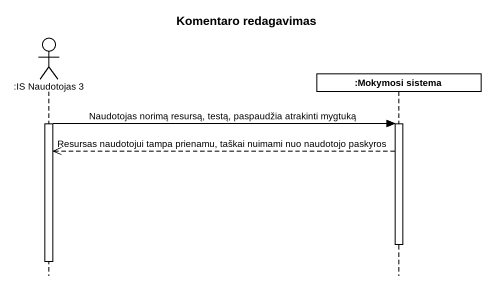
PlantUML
@startuml
title Komentaro redagavimas
hide footbox
actor ":IS Naudotojas 3" as IS_Naudotojas_3
participant ":Mokymosi sistema" as Mokymosi_sistema

activate IS_Naudotojas_3
IS_Naudotojas_3 -> Mokymosi_sistema : Naudotojas norimą resursą, testą, paspaudžia atrakinti mygtuką
activate Mokymosi_sistema
Mokymosi_sistema -->> IS_Naudotojas_3 : Resursas naudotojui tampa prienamu, taškai nuimami nuo naudotojo paskyros
deactivate Mokymosi_sistema
deactivate IS_Naudotojas_3
@enduml
